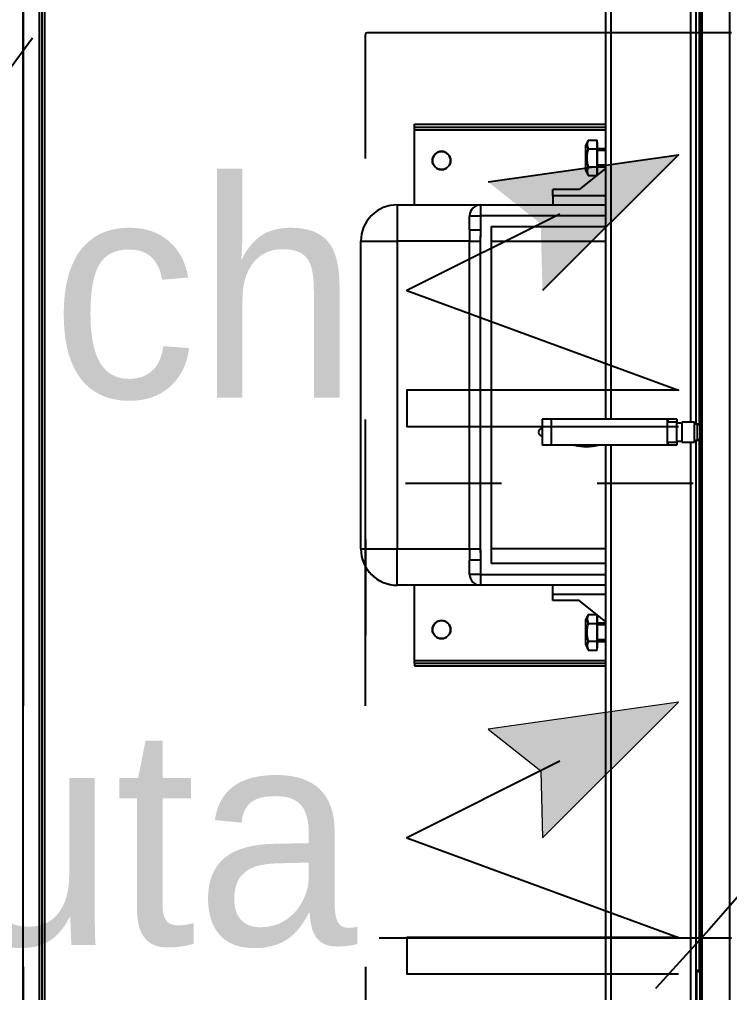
# Model space of a CAD drawing. Header units: centimetres. Extents: x -35664 to 50682, y -23001 to 23705.
# Drawn here: x 9877.6 to 9916.8, y 4312.4 to 4366.1 of the extents above; entities that cross this region are included whole.
import ezdxf

# ---------------------------------------------------------------- set-up
doc = ezdxf.new("R2010")
doc.units = ezdxf.units.CM
doc.linetypes.add('ACAD_ISO02W100', pattern=[15, 12, -3])
doc.linetypes.add('Style de ligne -1', pattern=[0.41664, 0.20828, -0.20836])
for name, color, linetype in [('B aménagement intérieur', 252, 'Continuous'), ('B Général', 252, 'Continuous'), ('C ANNOTATIONS-prestations', 252, 'Continuous'), ('F REMPLISSAGE-vert foncé', 252, 'Continuous'), ('MTI900_Alu', 252, 'Continuous'), ('prlm-CHAUFF', 4, 'Continuous'), ('prlm-MOD', 64, 'Continuous')]:
    doc.layers.add(name, color=color, linetype=linetype)
doc.layers.add('prlm-ELEC-CFO', color=1, linetype='Continuous', lineweight=25)
doc.layers.add('prlm-ZEROPLOT', color=254, linetype='Continuous', plot=False)
doc.layers.get('prlm-CHAUFF').off()
doc.styles.add('prlm-elec-cfo', font='comic.ttf', dxfattribs={"height": 12})

# ---------------------------------------------------------------- blocks, each defined once
blk = doc.blocks.new('B 90.200_wc-2')
at = {"layer": 'B Général', "linetype": 'Continuous'}
for p, q in [((-25, -20.1), (-25, 0)), ((-24.9, 0.1), (24.9, 0.1)), ((25, -20.1), (25, 0))]:
    blk.add_line(p, q, dxfattribs=at)
for centre, start, end in [((-24.9, 0), 90, 180), ((24.9, 0), 0, 90)]:
    blk.add_arc(centre, 0.1, start, end, dxfattribs=at)
blk = doc.blocks.new('B 90.Groupe-2-1')
at = {"layer": 'B Général', "linetype": 'Style de ligne -1', "ltscale": 25.4, "flags": 128}
blk.add_lwpolyline([(-35.4, 7.6), (35.6, 7.6), (35.6, -32.4), (-35.4, -32.4)], close=True, dxfattribs=at)
at = {"layer": 'B Général', "xscale": -1, "rotation": 270}
blk.add_blockref('B 90.200_wc-2', (35.5, 7.5), dxfattribs=at)
blk = doc.blocks.new('B 90.WC-plan-PMR')
at = {"layer": 'B Général'}
blk.add_blockref('B 90.Groupe-2-1', (0, 0), dxfattribs=at)
blk = doc.blocks.new('B 90.T3 BS 107 (2D)')
at = {"layer": 'B Général', "linetype": 'Continuous'}
blk.add_line((-449.284, 254.51), (-449.284, 163.481), dxfattribs=at)
at = {"layer": 'F REMPLISSAGE-vert foncé', "linetype": 'Continuous'}
blk.add_line((-449.284, 254.51), (-449.284, 163.481), dxfattribs=at)
at = {"layer": 'B Général', "rotation": 180}
blk.add_blockref('B 90.WC-plan-PMR', (-394.784, 222.02), dxfattribs=at)
blk = doc.blocks.new('B 90.G 100_80')
at = {"layer": 'B Général', "linetype": 'Continuous', "flags": 128}
blk.add_lwpolyline([(9.5, -45), (9.5, 45), (48.52, 45), (48.52, -45)], close=True, dxfattribs=at)
at = {"layer": 'C ANNOTATIONS-prestations'}
for p, q in [((46.87, 43.75), (46.87, -43.75)), ((46.97, -43.75), (46.97, 43.75)), ((9.5, 42.25), (9.5, -42.25)), ((10.55, 41.05), (10.55, -41.05)), ((10.7, 41), (10.7, -41)), ((41.65, 2.775), (41.65, 40.287)), ((41.95, 2.775), (41.95, 40.274)), ((10.4, 39.6), (10.4, -39.6)), ((46.35, 2.6), (46.35, 36.034)), ((46.65, 35.974), (46.65, 2.5)), ((46.67, 31.85), (46.67, 34.033)), ((46.67, 31.85), (46.67, 31.75)), ((46.87, 31.85), (46.67, 31.85)), ((46.67, 31.75), (46.87, 31.75)), ((46.85, 31.75), (46.85, 2.433)), ((31.1, 14.95), (41.65, 14.95)), ((31.1, 14.8), (31.1, 14.95)), ((31.1, 14.8), (41.65, 14.8)), ((31.1, 14.8), (31.1, 14.65)), ((31.1, 14.65), (31.1, 10.5)), ((31.1, 14.65), (41.65, 14.65)), ((40.56, 13.8), (40.704, 14.082)), ((40.704, 14.082), (41.2, 14.082)), ((41.2, 14.082), (41.2, 13.836)), ((40.56, 13.8), (40.56, 12.4)), ((40.704, 13.591), (41.2, 13.591)), ((41.2, 13.95), (41.22, 13.95)), ((41.2, 13.836), (41.2, 13.591)), ((41.2, 13.591), (41.2, 13.1)), ((41.22, 13.95), (41.22, 12.25)), ((41.22, 13.6), (41.65, 13.6)), ((41.65, 13.508), (41.22, 13.508)), ((41.2, 13.1), (41.2, 12.609)), ((41.65, 12.504), (40.205, 11.342)), ((40.704, 12.119), (40.56, 12.4)), ((40.704, 12.609), (41.2, 12.609)), ((41.2, 12.609), (41.2, 12.364)), ((41.2, 12.364), (41.2, 12.142)), ((41.65, 12.692), (41.22, 12.692)), ((41.65, 12.6), (41.22, 12.6)), ((40.704, 12.119), (41.171, 12.119)), ((41.22, 12.25), (41.2, 12.25)), ((38.75, 11.342), (38.75, 11)), ((40.205, 11.342), (38.75, 11.342)), ((38.75, 11), (41.65, 11)), ((38.75, 11), (38.75, 10.5)), ((34.75, 10.5), (30.15, 10.5)), ((30.15, 10.5), (30.15, 8.5)), ((41.65, 10.5), (34.75, 10.5)), ((34.75, 9.9), (34.75, 10.5)), ((34.15, 9.9), (34.15, 9.125)), ((34.75, 9.9), (34.15, 9.9)), ((34.75, 9.9), (41.65, 9.9)), ((34.75, 9.125), (34.75, 9.9)), ((35.35, -9.3), (35.35, 9.3)), ((41.65, 9.3), (35.35, 9.3)), ((34.15, 8.5), (34.15, 9.125)), ((34.75, 9.125), (34.15, 9.125)), ((28.15, 8.5), (28.15, -8.5)), ((28.15, 8.5), (30.15, 8.5)), ((30.15, -8.5), (30.15, 8.5)), ((30.15, 8.5), (34.15, 8.5)), ((34.15, 8.5), (34.15, -8.5)), ((34.15, 8.5), (34.742, 8.5)), ((34.742, -8.5), (34.742, 8.5)), ((41.65, 8.5), (35.35, 8.5)), ((38.65, 2.775), (38.15, 2.775)), ((38.15, 1.325), (38.15, 2.775)), ((38.65, 1.325), (38.65, 2.775)), ((38.675, 2.775), (38.65, 2.775)), ((38.675, 2.775), (38.675, 1.325)), ((45.075, 2.775), (38.675, 2.775)), ((45.075, 2.775), (45.075, 1.325)), ((45.1, 2.775), (45.075, 2.775)), ((45.6, 2.775), (45.1, 2.775)), ((45.1, 2.6), (45.1, 2.775)), ((45.6, 2.55), (45.6, 2.775)), ((45.075, 2.6), (45.575, 2.6)), ((45.575, 1.5), (45.575, 2.6)), ((45.575, 2.55), (45.875, 2.55)), ((45.875, 1.5), (45.875, 2.6)), ((45.875, 2.6), (46.575, 2.6)), ((46.575, 2.6), (46.575, 1.5)), ((46.575, 2.5), (46.725, 2.5)), ((46.725, 2.5), (46.725, 1.6)), ((46.85, 1.667), (46.85, -31.75)), ((38.65, 1.325), (38.15, 1.325)), ((38.675, 1.325), (38.65, 1.325)), ((45.075, 1.325), (38.675, 1.325)), ((41.65, -40.287), (41.65, 1.325)), ((41.95, -40.274), (41.95, 1.325)), ((45.575, 1.5), (45.075, 1.5)), ((45.1, 1.325), (45.075, 1.325)), ((45.1, 1.325), (45.1, 1.5)), ((45.6, 1.325), (45.1, 1.325)), ((45.875, 1.55), (45.575, 1.55)), ((45.6, 1.325), (45.6, 1.55)), ((46.575, 1.5), (45.875, 1.5)), ((46.35, -36.044), (46.35, 1.5)), ((46.725, 1.6), (46.575, 1.6)), ((46.65, 1.6), (46.65, -35.984)), ((28.15, -8.5), (30.15, -8.5)), ((34.15, -8.5), (30.15, -8.5)), ((30.15, -10.5), (30.15, -8.5)), ((34.15, -9.124), (34.15, -8.5)), ((34.15, -8.5), (34.742, -8.5)), ((35.35, -8.5), (41.65, -8.5)), ((34.15, -9.124), (34.15, -9.9)), ((34.15, -9.124), (34.75, -9.124)), ((34.75, -9.9), (34.75, -9.124)), ((35.35, -9.3), (41.65, -9.3)), ((34.15, -9.9), (34.75, -9.9)), ((41.65, -9.9), (34.75, -9.9)), ((34.75, -10.5), (34.75, -9.9)), ((30.15, -10.5), (34.75, -10.5)), ((31.1, -10.5), (31.1, -14.65)), ((34.75, -10.5), (41.65, -10.5)), ((38.75, -11), (38.75, -10.5)), ((41.65, -11), (38.75, -11)), ((38.75, -11), (38.75, -11.342)), ((40.205, -11.342), (38.75, -11.342)), ((41.65, -12.504), (40.205, -11.342)), ((40.56, -12.4), (40.704, -12.118)), ((40.704, -12.118), (41.171, -12.118)), ((41.2, -12.142), (41.2, -12.364)), ((41.2, -12.25), (41.22, -12.25)), ((41.22, -12.25), (41.22, -13.95)), ((40.56, -12.4), (40.56, -13.8)), ((40.704, -12.609), (41.2, -12.609)), ((41.2, -12.364), (41.2, -12.609)), ((41.2, -12.609), (41.2, -13.1)), ((41.22, -12.6), (41.65, -12.6)), ((41.65, -12.692), (41.22, -12.692)), ((41.2, -13.1), (41.2, -13.591)), ((40.704, -14.081), (40.56, -13.8)), ((40.704, -13.591), (41.2, -13.591)), ((41.2, -13.591), (41.2, -13.836)), ((41.2, -13.836), (41.2, -14.081)), ((41.22, -13.95), (41.2, -13.95)), ((41.65, -13.508), (41.22, -13.508)), ((41.65, -13.6), (41.22, -13.6)), ((40.704, -14.081), (41.2, -14.081)), ((31.1, -14.65), (31.1, -14.8)), ((31.1, -14.65), (41.65, -14.65)), ((31.1, -14.8), (41.65, -14.8)), ((31.1, -14.8), (31.1, -14.95)), ((31.1, -14.95), (41.65, -14.95))]:
    blk.add_line(p, q, dxfattribs=at)
at = {"layer": 'C ANNOTATIONS-prestations', "flags": 128}
for points in [[(40.704, 13.591, -0.132797), (40.637, 13.836, -0.132797), (40.704, 14.082)], [(40.704, 12.119, -0.132797), (40.637, 12.364, -0.132797), (40.704, 12.609)], [(28.15, 8.5, -0.198912), (28.736, 9.914, -0.198912), (30.15, 10.5)], [(34.15, 9.9, -0.198912), (34.326, 10.324, -0.198912), (34.75, 10.5)], [(39.95, 2.775, -0.057544), (40.6, 2.85, -0.057544), (41.25, 2.775)], [(38.15, 1.85, -0.414214), (37.95, 2.05, -0.414214), (38.15, 2.25)], [(46.725, 2.5, -0.16547), (46.816, 2.469, -0.16547), (46.87, 2.388)], [(46.87, 1.712, -0.16547), (46.816, 1.631, -0.16547), (46.725, 1.6)], [(30.15, -10.5, -0.198912), (28.736, -9.914, -0.198912), (28.15, -8.5)], [(34.75, -10.5, -0.198912), (34.326, -10.324, -0.198912), (34.15, -9.9)], [(40.704, -12.609, -0.132797), (40.637, -12.364, -0.132797), (40.704, -12.118)], [(40.704, -14.081, -0.132797), (40.637, -13.836, -0.132797), (40.704, -13.591)]]:
    blk.add_lwpolyline(points, format="xyb", dxfattribs=at)
blk.add_lwpolyline([(34.75, -9.124), (34.742, -8.506), (34.742, -8.5)], dxfattribs=at)
at = {"layer": 'C ANNOTATIONS-prestations'}
for centre in [(32.6, 12.95), (32.6, -12.95)]:
    blk.add_circle(centre, 0.5, dxfattribs=at)
for points in [[(40.704, 13.591), (40.575, 13.098), (40.702, 12.615), (40.703, 12.612), (40.704, 12.609)], [(34.742, 8.5), (34.746, 8.812), (34.75, 9.118), (34.75, 9.121), (34.75, 9.125)], [(40.704, -12.609), (40.575, -13.102), (40.702, -13.585), (40.703, -13.588), (40.704, -13.591)]]:
    blk.add_open_spline(points, degree=2, knots=[0, 0, 0, 1, 1, 2, 2, 2], dxfattribs=at)
blk = doc.blocks.new('xi.CH')
at = {"layer": 'prlm-ELEC-CFO', "lineweight": 5}
blk.add_hatch(color=0, dxfattribs=at).paths.add_polyline_path([(-3, 6), (-0.103, 3.699), (0, 0), (7.5, 7.5)])
at = {"layer": 'prlm-ELEC-CFO', "color": 0}
for points in [[(-3, 6), (7.5, 7.5), (0, 0)], [(0.955, 4.227), (-7.5, 0), (7.5, -5.5), (-7.5, -5.5), (-7.5, -7.5), (7.5, -7.5)]]:
    blk.add_lwpolyline(points, dxfattribs=at)
blk = doc.blocks.new('xi.UTA')
at = {"layer": 'prlm-ELEC-CFO', "lineweight": 5}
blk.add_hatch(color=0, dxfattribs=at).paths.add_polyline_path([(-3, 6), (-0.103, 3.699), (0, 0), (7.5, 7.5)])
at = {"layer": 'prlm-ELEC-CFO', "color": 0, "lineweight": 5, "flags": 128}
blk.add_lwpolyline([(-3, 6), (-0.103, 3.699), (0, 0), (7.5, 7.5)], close=True, dxfattribs=at)
at = {"layer": 'prlm-ELEC-CFO', "color": 0}
blk.add_lwpolyline([(0.955, 4.227), (-7.5, 0), (7.5, -5.5), (-7.5, -5.5), (-7.5, -7.5), (7.5, -7.5)], dxfattribs=at)
blk = doc.blocks.new('xi.dchrob')
at = {"layer": 'prlm-ZEROPLOT', "color": 253, "linetype": 'ACAD_ISO02W100', "ltscale": 5}
for radius in [180, 120]:
    blk.add_circle((13.375, 0), radius, dxfattribs=at)
blk = doc.blocks.new('B 70.MTI900_Alu_390')
at = {"layer": 'MTI900_Alu', "color": 1, "linetype": 'Continuous'}
for p, q in [((-4.225, 0), (4.225, 0)), ((-4.105, -0.105), (4.105, -0.105)), ((-3.96, -0.09), (3.96, -0.09)), ((-4.1, -0.12), (4.1, -0.12)), ((-0.85, -1.865), (0.85, -1.865)), ((-0.85, -1.865), (-0.85, -2.065)), ((0.85, -1.865), (0.85, -2.065)), ((-1.05, -2.525), (-1.05, -2.065)), ((-1.05, -2.065), (-0.85, -2.065)), ((0.85, -2.065), (-0.85, -2.065)), ((-0.85, -2.065), (-0.85, -2.465)), ((0.85, -2.465), (0.85, -2.065)), ((1.05, -2.065), (0.85, -2.065)), ((1.05, -2.065), (1.05, -2.525)), ((-1.495, -2.16), (-1.495, -3.215)), ((-1.48, -2.16), (-1.495, -2.16)), ((-1.48, -2.16), (-1.48, -3.215)), ((-1.48, -2.16), (-1.465, -2.16)), ((-1.465, -2.16), (-1.05, -2.16)), ((-1.465, -2.16), (-1.465, -3.215)), ((1.05, -2.16), (1.465, -2.16)), ((1.465, -2.16), (1.48, -2.16)), ((1.465, -2.16), (1.465, -3.215)), ((1.48, -2.16), (1.48, -3.215)), ((1.48, -2.16), (1.495, -2.16)), ((1.495, -2.16), (1.495, -3.215)), ((-0.99, -2.465), (-0.9124, -2.465)), ((-0.99, -2.525), (-0.99, -2.465)), ((-0.85, -2.465), (-0.9124, -2.465)), ((-0.9124, -2.525), (-0.9124, -2.465)), ((-0.85, -2.465), (0.85, -2.465)), ((-0.85, -2.465), (-0.85, -2.5242)), ((0.9124, -2.465), (0.85, -2.465)), ((0.85, -2.465), (0.85, -2.5242)), ((0.9124, -2.465), (0.99, -2.465)), ((0.9124, -2.465), (0.9124, -2.525)), ((0.99, -2.465), (0.99, -2.525)), ((-1.05, -3.215), (-1.05, -2.525)), ((-0.99, -2.525), (-1.05, -2.525)), ((-0.99, -2.525), (-0.99, -3.215)), ((-0.9124, -2.525), (-0.99, -2.525)), ((0.85, -2.5242), (-0.85, -2.5242)), ((0.99, -2.525), (0.9124, -2.525)), ((0.99, -3.215), (0.99, -2.525)), ((1.05, -2.525), (0.99, -2.525)), ((1.05, -2.525), (1.05, -3.215)), ((0.93, -2.585), (-0.93, -2.585)), ((-0.93, -3.215), (-0.93, -2.585)), ((-0.85, -3.215), (-0.85, -2.585)), ((0.85, -2.585), (0.85, -3.215)), ((0.93, -2.585), (0.93, -3.215)), ((-0.2775, -2.915), (-0.2775, -2.865)), ((-0.1325, -2.865), (-0.2775, -2.865)), ((-0.1325, -2.915), (-0.1325, -2.865)), ((-1.1342, -2.925), (-1.1, -2.925)), ((-1.1342, -3.0705), (-1.1342, -2.925)), ((-1.1, -2.925), (-1.1, -3.215)), ((-1.1, -2.925), (-1.05, -2.925)), ((-0.1325, -2.915), (-0.2775, -2.915)), ((-0.2775, -2.9175), (-0.2775, -2.915)), ((-0.2775, -2.9175), (-0.1325, -2.9175)), ((-0.2775, -3.5575), (-0.2775, -2.9175)), ((-0.1325, -2.9175), (-0.1325, -2.915)), ((-0.1325, -3.5575), (-0.1325, -2.9175)), ((1.1, -2.925), (1.05, -2.925)), ((1.1, -3.215), (1.1, -2.925)), ((1.1, -2.925), (1.1342, -2.925)), ((1.1342, -3.0705), (1.1342, -2.925)), ((-1.38, -3.106), (-1.4081, -3.1204)), ((-1.38, -3.106), (-1.24, -3.106)), ((-1.2504, -3.215), (-1.1342, -3.0705)), ((-1.2119, -3.1204), (-1.24, -3.106)), ((1.2504, -3.215), (1.1342, -3.0705)), ((1.24, -3.106), (1.2119, -3.1204)), ((1.24, -3.106), (1.38, -3.106)), ((1.4081, -3.1204), (1.38, -3.106)), ((-1.4081, -3.1204), (-1.4081, -3.17)), ((-1.4081, -3.17), (-1.3836, -3.17)), ((-1.395, -3.17), (-1.395, -3.172)), ((-1.3836, -3.17), (-1.3591, -3.17)), ((-1.3591, -3.1204), (-1.3591, -3.17)), ((-1.3591, -3.17), (-1.31, -3.17)), ((-1.31, -3.17), (-1.2609, -3.17)), ((-1.2609, -3.1204), (-1.2609, -3.17)), ((-1.2609, -3.17), (-1.2364, -3.17)), ((-1.2364, -3.17), (-1.2142, -3.17)), ((-1.225, -3.172), (-1.225, -3.17)), ((-1.2119, -3.1204), (-1.2119, -3.1671)), ((1.2119, -3.1204), (1.2119, -3.1671)), ((1.2142, -3.17), (1.2364, -3.17)), ((1.225, -3.17), (1.225, -3.172)), ((1.2364, -3.17), (1.2609, -3.17)), ((1.2609, -3.1204), (1.2609, -3.17)), ((1.2609, -3.17), (1.31, -3.17)), ((1.31, -3.17), (1.3591, -3.17)), ((1.3591, -3.1204), (1.3591, -3.17)), ((1.3591, -3.17), (1.3836, -3.17)), ((1.3836, -3.17), (1.4081, -3.17)), ((1.395, -3.172), (1.395, -3.17)), ((1.4081, -3.1204), (1.4081, -3.17)), ((-0.2775, -3.215), (-4.0287, -3.215)), ((-1.395, -3.172), (-1.225, -3.172)), ((-1.36, -3.172), (-1.36, -3.215)), ((-1.3508, -3.215), (-1.3508, -3.172)), ((-1.2692, -3.215), (-1.2692, -3.172)), ((-1.26, -3.215), (-1.26, -3.172)), ((4.0287, -3.215), (-0.1325, -3.215)), ((1.225, -3.172), (1.395, -3.172)), ((1.26, -3.172), (1.26, -3.215)), ((1.2692, -3.215), (1.2692, -3.172)), ((1.3508, -3.215), (1.3508, -3.172)), ((1.36, -3.215), (1.36, -3.172)), ((-0.2775, -3.245), (-4.0274, -3.245)), ((4.0274, -3.245), (-0.1325, -3.245)), ((-0.2775, -3.5575), (-0.1325, -3.5575)), ((-0.2775, -3.56), (-0.2775, -3.5575)), ((-0.2775, -3.61), (-0.2775, -3.56)), ((-0.26, -3.56), (-0.2775, -3.56)), ((-0.26, -3.5575), (-0.26, -3.6075)), ((-0.15, -3.6075), (-0.15, -3.5575)), ((-0.1325, -3.56), (-0.15, -3.56)), ((-0.1325, -3.56), (-0.1325, -3.5575)), ((-0.1325, -3.61), (-0.1325, -3.56)), ((-0.255, -3.61), (-0.2775, -3.61)), ((-0.15, -3.6075), (-0.26, -3.6075)), ((-0.15, -3.6375), (-0.26, -3.6375)), ((-0.26, -3.6375), (-0.26, -3.7075)), ((-0.255, -3.6075), (-0.255, -3.6375)), ((-0.155, -3.6375), (-0.155, -3.6075)), ((-0.1325, -3.61), (-0.155, -3.61)), ((-0.15, -3.7075), (-0.15, -3.6375)), ((-0.26, -3.685), (-3.6034, -3.685)), ((3.6044, -3.685), (-0.15, -3.685)), ((-4.375, -3.737), (4.375, -3.737)), ((4.375, -3.747), (-4.375, -3.747)), ((-3.5974, -3.715), (-0.25, -3.715)), ((-3.185, -3.717), (-3.4033, -3.717)), ((-3.185, -3.717), (-3.175, -3.717)), ((-3.185, -3.737), (-3.185, -3.717)), ((-3.175, -3.717), (-3.175, -3.737)), ((-3.175, -3.735), (-0.2433, -3.735)), ((-0.26, -3.7075), (-0.15, -3.7075)), ((-0.25, -3.7075), (-0.25, -3.7225)), ((-0.25, -3.7225), (-0.16, -3.7225)), ((-0.1667, -3.735), (3.175, -3.735)), ((-0.16, -3.7225), (-0.16, -3.7075)), ((-0.16, -3.715), (3.5984, -3.715))]:
    blk.add_line(p, q, dxfattribs=at)
for centre in [(-1.295, -2.31), (1.295, -2.31)]:
    blk.add_circle(centre, 0.05, dxfattribs=at)
for centre, radius, start, end in [((-0.85, -2.065), 0.2, 90, 180), ((0.85, -2.065), 0.2, 0, 90), ((-0.99, -2.525), 0.06, 90, 180), ((0.99, -2.525), 0.06, 0, 90), ((-0.205, -2.865), 0.02, 0, 180), ((0, -3.11), 0.285, 166.8264, 193.1736), ((-1.3836, -3.1624), 0.0487, 59.7422, 120.2578), ((-1.2364, -3.1624), 0.0487, 59.7422, 120.2578), ((1.2364, -3.1624), 0.0487, 59.7422, 120.2578), ((1.3836, -3.1624), 0.0487, 59.7422, 120.2578), ((-0.235, -3.7225), 0.015, 180, 255.1649), ((-0.175, -3.7225), 0.015, 284.8351, 0)]:
    blk.add_arc(centre, radius, start, end, dxfattribs=at)
for points, knots in [([(-0.85, -2.5242), (-0.8604, -2.5242), (-0.8708, -2.5243), (-0.8916, -2.5247), (-0.902, -2.525), (-0.9124, -2.525)], [0, 0, 0, 0, 0.5, 0.5, 1, 1, 1, 1]), ([(0.9124, -2.525), (0.902, -2.525), (0.8916, -2.5247), (0.8708, -2.5243), (0.8604, -2.5242), (0.85, -2.5242)], [0, 0, 0, 0, 0.5, 0.5, 1, 1, 1, 1]), ([(-1.3591, -3.1204), (-1.3511, -3.1183), (-1.343, -3.1166), (-1.3306, -3.1149), (-1.3265, -3.1144), (-1.3182, -3.1138), (-1.3141, -3.1137), (-1.3017, -3.1137), (-1.2935, -3.1143), (-1.2772, -3.1166), (-1.269, -3.1183), (-1.2609, -3.1204)], [0, 0, 0, 0, 0.25, 0.25, 0.375, 0.375, 0.5, 0.5, 0.75, 0.75, 1, 1, 1, 1]), ([(1.2609, -3.1204), (1.269, -3.1183), (1.2772, -3.1166), (1.2935, -3.1143), (1.3017, -3.1137), (1.3141, -3.1137), (1.3182, -3.1138), (1.3265, -3.1144), (1.3306, -3.1149), (1.343, -3.1166), (1.3511, -3.1183), (1.3591, -3.1204)], [0, 0, 0, 0, 0.25, 0.25, 0.5, 0.5, 0.625, 0.625, 0.75, 0.75, 1, 1, 1, 1])]:
    blk.add_open_spline(points, degree=3, knots=knots, dxfattribs=at)

msp = doc.modelspace()

# ---------------------------------------------------------------- block references
at = {"layer": 'B aménagement intérieur', "xscale": -1, "rotation": 180}
for name, p in [('B 90.T3 BS 107 (2D)', (10327.092, 4554.878)), ('B 90.G 100_80', (9868.308, 4345.348))]:
    msp.add_blockref(name, p, dxfattribs=at)
at = {"layer": 'prlm-ELEC-CFO'}
for name, p in [('xi.CH', (9906.485, 4351.116)), ('xi.UTA', (9906.485, 4320.897))]:
    msp.add_blockref(name, p, dxfattribs=at)

# ---------------------------------------------------------------- next in the draw order: texts
at = {"layer": 'prlm-ELEC-CFO', "lineweight": 20, "char_height": 12, "attachment_point": 5, "line_spacing_factor": 0.8, "style": 'prlm-elec-cfo', "bg_fill": 3, "box_fill_scale": 1.1, "bg_fill_color": 256, "bg_fill_transparency": 0}
for s, insert in [('ch', (9887.847, 4351.116)), ('uta', (9885.107, 4320.897))]:
    msp.add_mtext(s, dxfattribs=dict(at, insert=insert))

# ---------------------------------------------------------------- next in the draw order: block references
at = {"layer": 'prlm-CHAUFF', "xscale": 9.999999999999975, "yscale": 9.999999999999975, "zscale": 9.999999999999975, "rotation": 89.99988466022917}
msp.add_blockref('B 70.MTI900_Alu_390', (9877.808, 4345.348), dxfattribs=at)
at = {"layer": 'prlm-MOD'}
for p, rotation in [((9794.374, 4435.257), 180), ((9794.374, 4435.257), 180), ((9866.464, 4398.505), 90), ((9866.464, 4398.505), 90)]:
    msp.add_blockref('xi.dchrob', p, dxfattribs=dict(at, rotation=rotation))

doc.saveas('drawing.dxf')
